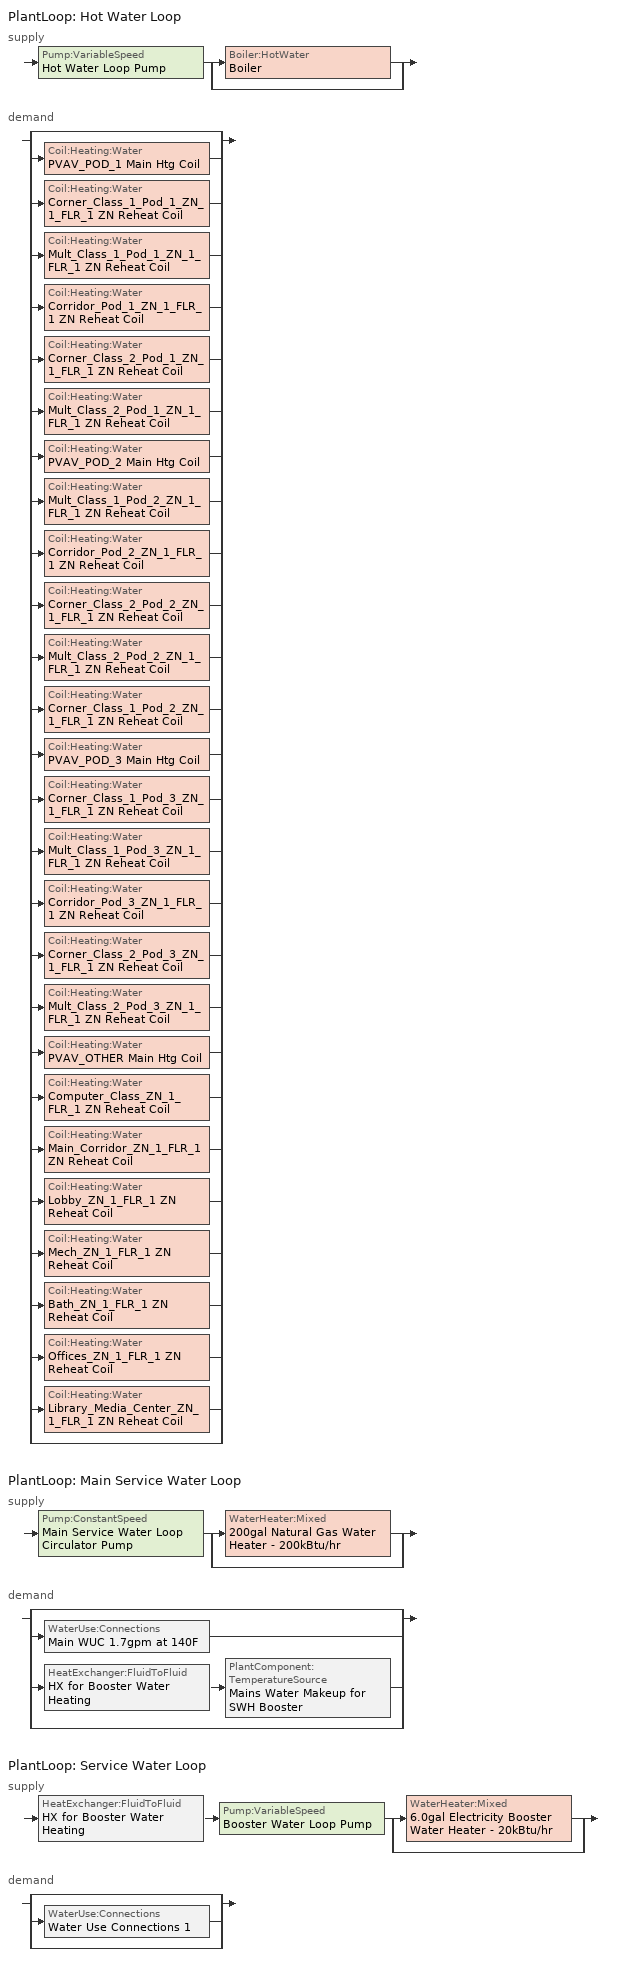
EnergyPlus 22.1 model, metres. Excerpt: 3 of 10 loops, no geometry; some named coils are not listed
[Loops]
PlantLoop 'Hot Water Loop'
 supply: Pump:VariableSpeed 'Hot Water Loop Pump' > split
  | Boiler:HotWater 'Boiler'
  | bypass
 demand: split
  | bypass
  | Coil:Heating:Water 'PVAV_POD_1 Main Htg Coil'
  | Coil:Heating:Water 'Corner_Class_1_Pod_1_ZN_1_FLR_1 ZN Reheat Coil'
  | Coil:Heating:Water 'Mult_Class_1_Pod_1_ZN_1_FLR_1 ZN Reheat Coil'
  | Coil:Heating:Water 'Corridor_Pod_1_ZN_1_FLR_1 ZN Reheat Coil'
  | Coil:Heating:Water 'Corner_Class_2_Pod_1_ZN_1_FLR_1 ZN Reheat Coil'
  | Coil:Heating:Water 'Mult_Class_2_Pod_1_ZN_1_FLR_1 ZN Reheat Coil'
  | Coil:Heating:Water 'PVAV_POD_2 Main Htg Coil'
  | Coil:Heating:Water 'Mult_Class_1_Pod_2_ZN_1_FLR_1 ZN Reheat Coil'
  | Coil:Heating:Water 'Corridor_Pod_2_ZN_1_FLR_1 ZN Reheat Coil'
  | Coil:Heating:Water 'Corner_Class_2_Pod_2_ZN_1_FLR_1 ZN Reheat Coil'
  | Coil:Heating:Water 'Mult_Class_2_Pod_2_ZN_1_FLR_1 ZN Reheat Coil'
  | Coil:Heating:Water 'Corner_Class_1_Pod_2_ZN_1_FLR_1 ZN Reheat Coil'
  | Coil:Heating:Water 'PVAV_POD_3 Main Htg Coil'
  | Coil:Heating:Water 'Corner_Class_1_Pod_3_ZN_1_FLR_1 ZN Reheat Coil'
  | Coil:Heating:Water 'Mult_Class_1_Pod_3_ZN_1_FLR_1 ZN Reheat Coil'
  | Coil:Heating:Water 'Corridor_Pod_3_ZN_1_FLR_1 ZN Reheat Coil'
  | Coil:Heating:Water 'Corner_Class_2_Pod_3_ZN_1_FLR_1 ZN Reheat Coil'
  | Coil:Heating:Water 'Mult_Class_2_Pod_3_ZN_1_FLR_1 ZN Reheat Coil'
  | Coil:Heating:Water 'PVAV_OTHER Main Htg Coil'
  | Coil:Heating:Water 'Computer_Class_ZN_1_FLR_1 ZN Reheat Coil'
  | Coil:Heating:Water 'Main_Corridor_ZN_1_FLR_1 ZN Reheat Coil'
  | Coil:Heating:Water 'Lobby_ZN_1_FLR_1 ZN Reheat Coil'
  | Coil:Heating:Water 'Mech_ZN_1_FLR_1 ZN Reheat Coil'
  | Coil:Heating:Water 'Bath_ZN_1_FLR_1 ZN Reheat Coil'
  | Coil:Heating:Water 'Offices_ZN_1_FLR_1 ZN Reheat Coil'
  | Coil:Heating:Water 'Library_Media_Center_ZN_1_FLR_1 ZN Reheat Coil'
  | bypass
PlantLoop 'Main Service Water Loop'
 supply: Pump:ConstantSpeed 'Main Service Water Loop Circulator Pump' > split
  | WaterHeater:Mixed '200gal Natural Gas Water Heater - 200kBtu/hr'
  | bypass
 demand: split
  | bypass
  | WaterUse:Connections 'Main WUC 1.7gpm at 140F'
  | HeatExchanger:FluidToFluid 'HX for Booster Water Heating' > PlantComponent:TemperatureSource 'Mains Water Makeup for SWH Booster'
  | bypass
PlantLoop 'Service Water Loop'
 supply: HeatExchanger:FluidToFluid 'HX for Booster Water Heating' > Pump:VariableSpeed 'Booster Water Loop Pump' > split
  | WaterHeater:Mixed '6.0gal Electricity Booster Water Heater - 20kBtu/hr'
  | bypass
 demand: split
  | bypass
  | WaterUse:Connections 'Water Use Connections 1'
  | bypass
[Coil:Heating:Water] Availability Schedule=Always On Discrete; U-Factor Times Area Value {W/K}=Autosize; Maximum Water Flow Rate {m3/s}=Autosize; Performance Input Method=UFactorTimesAreaAndDesignWaterFlowRate; Rated Capacity {W}=Autosize; Rated Inlet Water Temperature {C}=82.2222; Rated Inlet Air Temperature {C}=12.7778; Rated Outlet Water Temperature {C}=71.1111; Rated Outlet Air Temperature {C}=50; Rated Ratio for Air and Water Convection=0.5
Bath_ZN_1_FLR_1 ZN Reheat Coil; Computer_Class_ZN_1_FLR_1 ZN Reheat Coil; Corner_Class_1_Pod_1_ZN_1_FLR_1 ZN Reheat Coil; Corner_Class_1_Pod_2_ZN_1_FLR_1 ZN Reheat Coil; Corner_Class_1_Pod_3_ZN_1_FLR_1 ZN Reheat Coil; Corner_Class_2_Pod_1_ZN_1_FLR_1 ZN Reheat Coil; Corner_Class_2_Pod_2_ZN_1_FLR_1 ZN Reheat Coil; Corner_Class_2_Pod_3_ZN_1_FLR_1 ZN Reheat Coil; Corridor_Pod_1_ZN_1_FLR_1 ZN Reheat Coil; Corridor_Pod_2_ZN_1_FLR_1 ZN Reheat Coil; Corridor_Pod_3_ZN_1_FLR_1 ZN Reheat Coil; Library_Media_Center_ZN_1_FLR_1 ZN Reheat Coil; Lobby_ZN_1_FLR_1 ZN Reheat Coil; Main_Corridor_ZN_1_FLR_1 ZN Reheat Coil; Mech_ZN_1_FLR_1 ZN Reheat Coil; Mult_Class_1_Pod_1_ZN_1_FLR_1 ZN Reheat Coil; Mult_Class_1_Pod_2_ZN_1_FLR_1 ZN Reheat Coil; Mult_Class_1_Pod_3_ZN_1_FLR_1 ZN Reheat Coil; Mult_Class_2_Pod_1_ZN_1_FLR_1 ZN Reheat Coil; Mult_Class_2_Pod_2_ZN_1_FLR_1 ZN Reheat Coil; Mult_Class_2_Pod_3_ZN_1_FLR_1 ZN Reheat Coil; Offices_ZN_1_FLR_1 ZN Reheat Coil
[SetpointManager:Scheduled] Control Variable=Temperature
Name | Schedule
Hot Water Loop Setpoint Manager | Hot Water Loop Temp - 180F
Service hot water setpoint manager | Service Water Loop Temp - 140F
Hot water booster setpoint manager | Service Water Booster Temp - 180.00000000000006F
[PlantLoop] Fluid Type=Water; Maximum Loop Flow Rate {m3/s}=Autosize; Minimum Loop Flow Rate {m3/s}=0; Plant Loop Volume {m3}=Autocalculate; Load Distribution Scheme=Optimal; Plant Loop Demand Calculation Scheme=SingleSetpoint; Common Pipe Simulation=None
Name | Plant Equipment Operation Scheme | Maximum Loop Temperature {C} | Minimum Loop Temperature {C}
Hot Water Loop | Hot Water Loop Operation Schemes | 100 | 10
Main Service Water Loop | Main Service Water Loop Operation Schemes | 60 | 10
Service Water Loop | Service Water Loop Operation Schemes | 100 | 0
[Sizing:Plant] Loop Type=Heating; Sizing Option=NonCoincident; Zone Timesteps in Averaging Window=1; Coincident Sizing Factor Mode=None
Name | Design Loop Exit Temperature {C} | Loop Design Temperature Difference {deltaC}
Hot Water Loop | 82.2222 | 11.1111
Main Service Water Loop | 60 | 5
Service Water Loop | 82.2222 | 5
[Pump:VariableSpeed] Design Maximum Flow Rate {m3/s}=Autosize; Fraction of Motor Inefficiencies to Fluid Stream=0; Coefficient 1 of the Part Load Performance Curve=0; Coefficient 2 of the Part Load Performance Curve=1; Coefficient 3 of the Part Load Performance Curve=0; Coefficient 4 of the Part Load Performance Curve=0; Design Minimum Flow Rate {m3/s}=0; Skin Loss Radiative Fraction=0.5; Design Power Sizing Method=PowerPerFlowPerPressure; Design Electric Power per Unit Flow Rate {W/(m3/s)}=348701.1; Design Shaft Power per Unit Flow Rate per Unit Head {W/((m3/s)-Pa)}=1.28205; Design Minimum Flow Rate Fraction=0
Name | Design Pump Head {Pa} | Design Power Consumption {W} | Motor Efficiency | Pump Control Type
Hot Water Loop Pump | 179344 | Autosize | 0.9 | Intermittent
Booster Water Loop Pump | 0 | 0 | 1 | Continuous
[Boiler:HotWater]
Boiler: Fuel Type=NaturalGas; Nominal Capacity {W}=Autosize; Nominal Thermal Efficiency=0.78; Efficiency Curve Temperature Evaluation Variable=LeavingBoiler; Design Water Flow Rate {m3/s}=Autosize; Minimum Part Load Ratio=0; Maximum Part Load Ratio=1.2; Optimum Part Load Ratio=1; Water Outlet Upper Temperature Limit {C}=95; Boiler Flow Mode=LeavingSetpointModulated; Parasitic Electric Load {W}=0; Sizing Factor=1
[PlantEquipmentOperationSchemes] Control Scheme Object Type 1=PlantEquipmentOperation:HeatingLoad; Control Scheme Schedule Name 1=Always On Discrete
Name | Control Scheme Name 1
Hot Water Loop Operation Schemes | Hot Water Loop Heating Operation Scheme
Main Service Water Loop Operation Schemes | Main Service Water Loop Heating Operation Scheme
Service Water Loop Operation Schemes | Service Water Loop Heating Operation Scheme
[PlantEquipmentOperation:HeatingLoad] Load Range Lower Limit 1 {W}=0; Load Range Upper Limit 1 {W}=1000000000
Name | Range Equipment List Name 1
Hot Water Loop Heating Operation Scheme | Hot Water Loop Heating Equipment List
Main Service Water Loop Heating Operation Scheme | Main Service Water Loop Heating Equipment List
Service Water Loop Heating Operation Scheme | Service Water Loop Heating Equipment List
[PlantEquipmentList]
Hot Water Loop Heating Equipment List: Boiler:HotWater, Boiler
Main Service Water Loop Heating Equipment List: WaterHeater:Mixed, 200gal Natural Gas Water Heater - 200kBtu/hr
Service Water Loop Heating Equipment List: HeatExchanger:FluidToFluid, HX for Booster Water Heating, WaterHeater:Mixed, 6.0gal Electricity Booster Water Heater - 20kBtu/hr
[Pump:ConstantSpeed]
Main Service Water Loop Circulator Pump: Design Flow Rate {m3/s}=Autosize; Design Pump Head {Pa}=29891; Design Power Consumption {W}=Autosize; Motor Efficiency=0.3; Fraction of Motor Inefficiencies to Fluid Stream=0; Pump Control Type=Intermittent; Design Power Sizing Method=PowerPerFlowPerPressure; Design Electric Power per Unit Flow Rate {W/(m3/s)}=348701.1; Design Shaft Power per Unit Flow Rate per Unit Head {W-s/m3-Pa}=1.28205
[WaterHeater:Mixed] Deadband Temperature Difference {deltaC}=2; Heater Control Type=Cycle; Heater Ignition Minimum Flow Rate {m3/s}=0; Heater Ignition Delay {s}=0; Off Cycle Parasitic Heat Fraction to Tank=0.8; On Cycle Parasitic Heat Fraction to Tank=0; Off Cycle Loss Fraction to Zone=1; On Cycle Loss Fraction to Zone=1; Use Side Effectiveness=1; Source Side Effectiveness=1; Use Side Design Flow Rate {m3/s}=Autosize; Source Side Design Flow Rate {m3/s}=Autosize; Indirect Water Heating Recovery Time {hr}=1.5; Source Side Flow Control Mode=IndirectHeatPrimarySetpoint
Name | Tank Volume {m3} | Setpoint Temperature Schedule | Maximum Temperature Limit {C} | Heater Maximum Capacity {W} | Heater Fuel Type | Heater Thermal Efficiency | Off Cycle Parasitic Fuel Consumption Rate {W} | Off Cycle Parasitic Fuel Type | On Cycle Parasitic Fuel Consumption Rate {W} | On Cycle Parasitic Fuel Type | Ambient Temperature Indicator | Ambient Temperature Zone | Off Cycle Loss Coefficient to Ambient Temperature {W/K} | On Cycle Loss Coefficient to Ambient Temperature {W/K} | Ambient Temperature Schedule
200gal Natural Gas Water Heater - 200kBtu/hr | 0.757082 | Service Water Loop Temp - 140F | 60 | 58614.2 | NaturalGas | 0.78 | 970.33 | NaturalGas | 970.33 | NaturalGas | Zone | Mech_ZN_1_FLR_1 ZN | 6 | 6
6.0gal Electricity Booster Water Heater - 20kBtu/hr | 0.0227125 | Service Water Booster Temp - 180.00000000000006F | 82.2222 | 6000.04 | Electricity | 1 | 0 | Electricity | 0 | Electricity | Schedule |  | 1.053 | 1.053 | Water Heater Ambient Temp Schedule - 71.6
[WaterHeater:Sizing] Design Mode=PeakDraw; Time Storage Can Meet Peak Draw {hr}=0.538503; Time for Tank Recovery {hr}=0; Nominal Tank Volume for Autosizing Plant Connections {m3}=1
200gal Natural Gas Water Heater - 200kBtu/hr; 6.0gal Electricity Booster Water Heater - 20kBtu/hr
[WaterUse:Connections] Drain Water Heat Exchanger Type=None; Drain Water Heat Exchanger Destination=Plant
Name | Water Use Equipment Name 1
Main WUC 1.7gpm at 140F | Main Service Water Use 1.7gpm at 140F
Water Use Connections 1 | Booster Water Fixture - 1.0 gpm at 180F
[WaterUse:Equipment] Flow Rate Fraction Schedule=SchoolPrimary BLDG_SWH_SCH
Name | Peak Flow Rate {m3/s} | Target Temperature Schedule | Sensible Fraction Schedule | Latent Fraction Schedule
Main Service Water Use 1.7gpm at 140F | 0.000107253 | Mixed Water At Faucet Temp - 140F | Fraction Sensible - 0.2 | Fraction Latent - 0.05
Booster Water Fixture - 1.0 gpm at 180F | 6.30902e-05 | Mixed Water At Faucet Temp - 180F
[HeatExchanger:FluidToFluid]
HX for Booster Water Heating: Loop Demand Side Design Flow Rate {m3/s}=Autosize; Loop Supply Side Design Flow Rate {m3/s}=Autosize; Heat Exchange Model Type=Ideal; Heat Exchanger U-Factor Times Area Value {W/K}=Autosize; Control Type=UncontrolledOn; Minimum Temperature Difference to Activate Heat Exchanger {deltaC}=0.01; Heat Transfer Metering End Use Type=LoopToLoop; Component Override Cooling Control Temperature Mode=Loop; Sizing Factor=1; Operation Minimum Temperature Limit {C}=0; Operation Maximum Temperature Limit {C}=100
[PlantComponent:TemperatureSource]
Mains Water Makeup for SWH Booster: Design Volume Flow Rate {m3/s}=Autosize; Temperature Specification Type=Scheduled; Source Temperature {C}=8; Source Temperature Schedule=Mains Water Temperature
[Schedule:Day:Interval]
Fraction Latent - 0.05 Default: No, 24:00, 0.05
Fraction Sensible - 0.2 Default: No, 24:00, 0.2
Hot Water Loop Temp - 180F Default; Mixed Water At Faucet Temp - 180F Default; Service Water Booster Temp - 180.00000000000006F Default: No, 24:00, 82.2222
Mixed Water At Faucet Temp - 140F Default; Service Water Loop Temp - 140F Default: No, 24:00, 60
SchoolPrimary BLDG_SWH_SCH Default; SchoolPrimary BLDG_SWH_SCH Sat Day; SchoolPrimary BLDG_SWH_SCH Sun|Sat Day; SchoolPrimary BLDG_SWH_SCH Sun|Sat Day 1: No, 24:00, 0
SchoolPrimary BLDG_SWH_SCH Summer Design Day: No, 07:00, 0.05, 08:00, 0.1, 09:00, 0.34, 10:00, 0.6, 11:00, 0.63, 12:00, 0.72, 13:00, 0.79, 14:00, 0.83, 15:00, 0.61, 16:00, 0.65, 18:00, 0.1, 19:00, 0.19, 20:00, 0.25, 22:00, 0.22, 23:00, 0.12, 24:00, 0.09
SchoolPrimary BLDG_SWH_SCH Winter Design Day: No, 09:00, 0.03, 13:00, 0.05, 24:00, 0.03
SchoolPrimary BLDG_SWH_SCH Wkdy Day; SchoolPrimary BLDG_SWH_SCH Wkdy Day 2: No, 08:00, 0, 09:00, 0.34, 10:00, 0.6, 11:00, 0.63, 12:00, 0.72, 13:00, 0.79, 14:00, 0.83, 15:00, 0.61, 16:00, 0.65, 18:00, 0.1, 19:00, 0.19, 20:00, 0.25, 24:00, 0
SchoolPrimary BLDG_SWH_SCH Wkdy Day 1: No, 08:00, 0, 18:00, 0.1, 19:00, 0.19, 20:00, 0.25, 24:00, 0
Water Heater Ambient Temp Schedule - 71.6 Default: No, 24:00, 22
[Schedule:Week:Daily]
Fraction Latent - 0.05 Week Rule - Jan1-Dec31: Fraction Latent - 0.05 Default, Fraction Latent - 0.05 Default, Fraction Latent - 0.05 Default, Fraction Latent - 0.05 Default, Fraction Latent - 0.05 Default, Fraction Latent - 0.05 Default, Fraction Latent - 0.05 Default, Fraction Latent - 0.05 Default, Fraction Latent - 0.05 Default, Fraction Latent - 0.05 Default, Fraction Latent - 0.05 Default, Fraction Latent - 0.05 Default
Fraction Sensible - 0.2 Week Rule - Jan1-Dec31: Fraction Sensible - 0.2 Default, Fraction Sensible - 0.2 Default, Fraction Sensible - 0.2 Default, Fraction Sensible - 0.2 Default, Fraction Sensible - 0.2 Default, Fraction Sensible - 0.2 Default, Fraction Sensible - 0.2 Default, Fraction Sensible - 0.2 Default, Fraction Sensible - 0.2 Default, Fraction Sensible - 0.2 Default, Fraction Sensible - 0.2 Default, Fraction Sensible - 0.2 Default
Hot Water Loop Temp - 180F Week Rule - Jan1-Dec31: Hot Water Loop Temp - 180F Default, Hot Water Loop Temp - 180F Default, Hot Water Loop Temp - 180F Default, Hot Water Loop Temp - 180F Default, Hot Water Loop Temp - 180F Default, Hot Water Loop Temp - 180F Default, Hot Water Loop Temp - 180F Default, Hot Water Loop Temp - 180F Default, Hot Water Loop Temp - 180F Default, Hot Water Loop Temp - 180F Default, Hot Water Loop Temp - 180F Default, Hot Water Loop Temp - 180F Default
Mixed Water At Faucet Temp - 140F Week Rule - Jan1-Dec31: Mixed Water At Faucet Temp - 140F Default, Mixed Water At Faucet Temp - 140F Default, Mixed Water At Faucet Temp - 140F Default, Mixed Water At Faucet Temp - 140F Default, Mixed Water At Faucet Temp - 140F Default, Mixed Water At Faucet Temp - 140F Default, Mixed Water At Faucet Temp - 140F Default, Mixed Water At Faucet Temp - 140F Default, Mixed Water At Faucet Temp - 140F Default, Mixed Water At Faucet Temp - 140F Default, Mixed Water At Faucet Temp - 140F Default, Mixed Water At Faucet Temp - 140F Default
Mixed Water At Faucet Temp - 180F Week Rule - Jan1-Dec31: Mixed Water At Faucet Temp - 180F Default, Mixed Water At Faucet Temp - 180F Default, Mixed Water At Faucet Temp - 180F Default, Mixed Water At Faucet Temp - 180F Default, Mixed Water At Faucet Temp - 180F Default, Mixed Water At Faucet Temp - 180F Default, Mixed Water At Faucet Temp - 180F Default, Mixed Water At Faucet Temp - 180F Default, Mixed Water At Faucet Temp - 180F Default, Mixed Water At Faucet Temp - 180F Default, Mixed Water At Faucet Temp - 180F Default, Mixed Water At Faucet Temp - 180F Default
SchoolPrimary BLDG_SWH_SCH Week Rule - Jan1-Jun10: SchoolPrimary BLDG_SWH_SCH Sun|Sat Day, SchoolPrimary BLDG_SWH_SCH Wkdy Day, SchoolPrimary BLDG_SWH_SCH Wkdy Day, SchoolPrimary BLDG_SWH_SCH Wkdy Day, SchoolPrimary BLDG_SWH_SCH Wkdy Day, SchoolPrimary BLDG_SWH_SCH Wkdy Day, SchoolPrimary BLDG_SWH_SCH Sun|Sat Day, SchoolPrimary BLDG_SWH_SCH Default, SchoolPrimary BLDG_SWH_SCH Summer Design Day, SchoolPrimary BLDG_SWH_SCH Winter Design Day, SchoolPrimary BLDG_SWH_SCH Default, SchoolPrimary BLDG_SWH_SCH Default
SchoolPrimary BLDG_SWH_SCH Week Rule - Jun11-Jun17: SchoolPrimary BLDG_SWH_SCH Sun|Sat Day, SchoolPrimary BLDG_SWH_SCH Wkdy Day, SchoolPrimary BLDG_SWH_SCH Wkdy Day, SchoolPrimary BLDG_SWH_SCH Wkdy Day, SchoolPrimary BLDG_SWH_SCH Wkdy Day, SchoolPrimary BLDG_SWH_SCH Wkdy Day 1, SchoolPrimary BLDG_SWH_SCH Sun|Sat Day 1, SchoolPrimary BLDG_SWH_SCH Default, SchoolPrimary BLDG_SWH_SCH Summer Design Day, SchoolPrimary BLDG_SWH_SCH Winter Design Day, SchoolPrimary BLDG_SWH_SCH Default, SchoolPrimary BLDG_SWH_SCH Default
SchoolPrimary BLDG_SWH_SCH Week Rule - Jun18-Sep9: SchoolPrimary BLDG_SWH_SCH Sun|Sat Day 1, SchoolPrimary BLDG_SWH_SCH Wkdy Day 1, SchoolPrimary BLDG_SWH_SCH Wkdy Day 1, SchoolPrimary BLDG_SWH_SCH Wkdy Day 1, SchoolPrimary BLDG_SWH_SCH Wkdy Day 1, SchoolPrimary BLDG_SWH_SCH Wkdy Day 1, SchoolPrimary BLDG_SWH_SCH Sun|Sat Day 1, SchoolPrimary BLDG_SWH_SCH Default, SchoolPrimary BLDG_SWH_SCH Summer Design Day, SchoolPrimary BLDG_SWH_SCH Winter Design Day, SchoolPrimary BLDG_SWH_SCH Default, SchoolPrimary BLDG_SWH_SCH Default
SchoolPrimary BLDG_SWH_SCH Week Rule - Sep10-Sep16: SchoolPrimary BLDG_SWH_SCH Sun|Sat Day 1, SchoolPrimary BLDG_SWH_SCH Wkdy Day 1, SchoolPrimary BLDG_SWH_SCH Wkdy Day 1, SchoolPrimary BLDG_SWH_SCH Wkdy Day 1, SchoolPrimary BLDG_SWH_SCH Wkdy Day 1, SchoolPrimary BLDG_SWH_SCH Wkdy Day 1, SchoolPrimary BLDG_SWH_SCH Sat Day, SchoolPrimary BLDG_SWH_SCH Default, SchoolPrimary BLDG_SWH_SCH Summer Design Day, SchoolPrimary BLDG_SWH_SCH Winter Design Day, SchoolPrimary BLDG_SWH_SCH Default, SchoolPrimary BLDG_SWH_SCH Default
SchoolPrimary BLDG_SWH_SCH Week Rule - Sep17-Dec31: SchoolPrimary BLDG_SWH_SCH Default, SchoolPrimary BLDG_SWH_SCH Wkdy Day 2, SchoolPrimary BLDG_SWH_SCH Wkdy Day 2, SchoolPrimary BLDG_SWH_SCH Wkdy Day 2, SchoolPrimary BLDG_SWH_SCH Wkdy Day 2, SchoolPrimary BLDG_SWH_SCH Wkdy Day 2, SchoolPrimary BLDG_SWH_SCH Sat Day, SchoolPrimary BLDG_SWH_SCH Default, SchoolPrimary BLDG_SWH_SCH Summer Design Day, SchoolPrimary BLDG_SWH_SCH Winter Design Day, SchoolPrimary BLDG_SWH_SCH Default, SchoolPrimary BLDG_SWH_SCH Default
Service Water Booster Temp - 180.00000000000006F Week Rule - Jan1-Dec31: Service Water Booster Temp - 180.00000000000006F Default, Service Water Booster Temp - 180.00000000000006F Default, Service Water Booster Temp - 180.00000000000006F Default, Service Water Booster Temp - 180.00000000000006F Default, Service Water Booster Temp - 180.00000000000006F Default, Service Water Booster Temp - 180.00000000000006F Default, Service Water Booster Temp - 180.00000000000006F Default, Service Water Booster Temp - 180.00000000000006F Default, Service Water Booster Temp - 180.00000000000006F Default, Service Water Booster Temp - 180.00000000000006F Default, Service Water Booster Temp - 180.00000000000006F Default, Service Water Booster Temp - 180.00000000000006F Default
Service Water Loop Temp - 140F Week Rule - Jan1-Dec31: Service Water Loop Temp - 140F Default, Service Water Loop Temp - 140F Default, Service Water Loop Temp - 140F Default, Service Water Loop Temp - 140F Default, Service Water Loop Temp - 140F Default, Service Water Loop Temp - 140F Default, Service Water Loop Temp - 140F Default, Service Water Loop Temp - 140F Default, Service Water Loop Temp - 140F Default, Service Water Loop Temp - 140F Default, Service Water Loop Temp - 140F Default, Service Water Loop Temp - 140F Default
Water Heater Ambient Temp Schedule - 71.6 Week Rule - Jan1-Dec31: Water Heater Ambient Temp Schedule - 71.6 Default, Water Heater Ambient Temp Schedule - 71.6 Default, Water Heater Ambient Temp Schedule - 71.6 Default, Water Heater Ambient Temp Schedule - 71.6 Default, Water Heater Ambient Temp Schedule - 71.6 Default, Water Heater Ambient Temp Schedule - 71.6 Default, Water Heater Ambient Temp Schedule - 71.6 Default, Water Heater Ambient Temp Schedule - 71.6 Default, Water Heater Ambient Temp Schedule - 71.6 Default, Water Heater Ambient Temp Schedule - 71.6 Default, Water Heater Ambient Temp Schedule - 71.6 Default, Water Heater Ambient Temp Schedule - 71.6 Default
[Schedule:Year]
Fraction Latent - 0.05: Fraction Latent - 0.05 Week Rule - Jan1-Dec31, 1, 1, 12, 31
Fraction Sensible - 0.2: Fraction Sensible - 0.2 Week Rule - Jan1-Dec31, 1, 1, 12, 31
Hot Water Loop Temp - 180F: Hot Water Loop Temp - 180F Week Rule - Jan1-Dec31, 1, 1, 12, 31
Mixed Water At Faucet Temp - 140F: Mixed Water At Faucet Temp - 140F Week Rule - Jan1-Dec31, 1, 1, 12, 31
Mixed Water At Faucet Temp - 180F: Mixed Water At Faucet Temp - 180F Week Rule - Jan1-Dec31, 1, 1, 12, 31
SchoolPrimary BLDG_SWH_SCH: SchoolPrimary BLDG_SWH_SCH Week Rule - Jan1-Jun10, 1, 1, 6, 10, SchoolPrimary BLDG_SWH_SCH Week Rule - Jun11-Jun17, 6, 11, 6, 17, SchoolPrimary BLDG_SWH_SCH Week Rule - Jun18-Sep9, 6, 18, 9, 9, SchoolPrimary BLDG_SWH_SCH Week Rule - Sep10-Sep16, 9, 10, 9, 16, SchoolPrimary BLDG_SWH_SCH Week Rule - Sep17-Dec31, 9, 17, 12, 31
Service Water Booster Temp - 180.00000000000006F: Service Water Booster Temp - 180.00000000000006F Week Rule - Jan1-Dec31, 1, 1, 12, 31
Service Water Loop Temp - 140F: Service Water Loop Temp - 140F Week Rule - Jan1-Dec31, 1, 1, 12, 31
Water Heater Ambient Temp Schedule - 71.6: Water Heater Ambient Temp Schedule - 71.6 Week Rule - Jan1-Dec31, 1, 1, 12, 31
[Schedule:Constant]
Name | Hourly Value
Always On Discrete | 1
Mains Water Temperature | 10
